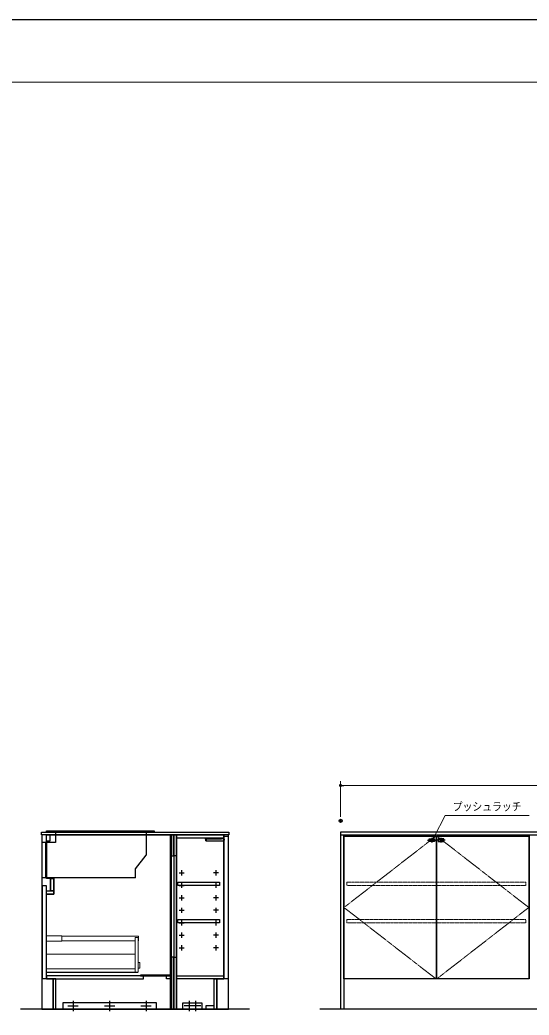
# Model space of a CAD drawing. Units: millimetres, scale not verified. Extents: x -9797 to 9797, y -4555 to 4555.
# Drawn here: x -3287 to -842, y -329 to 4455 of the extents above; entities that cross this region are included whole.
import ezdxf
from ezdxf.enums import TextEntityAlignment as Align

# ---------------------------------------------------------------- set-up
doc = ezdxf.new("R2010")
doc.units = ezdxf.units.MM
doc.header["$LTSCALE"] = 30
doc.header["$PDMODE"] = 32
doc.header["$PDSIZE"] = 15
doc.linetypes.add('USER1', pattern=[0.375, 0.25, -0.125])
doc.linetypes.add('USER3', pattern=[2, 1.25, -0.25, 0.25, -0.25])
for name, color, linetype, lineweight in [('0-0_0', 7, 'Continuous', 25), ('0-1_細線ﾚｲﾔｰ', 91, 'Continuous', 5), ('0-2_寸法ﾚｲﾔｰ', 30, 'Continuous', 13), ('0-3_DEFPOINTS', 7, 'Continuous', 25), ('0-4_1', 7, 'Continuous', 25), ('0-5_KABE', 4, 'Continuous', 25), ('0-6_図面枠', 3, 'Continuous', 15)]:
    doc.layers.add(name, color=color, linetype=linetype, lineweight=lineweight)
doc.styles.add('ＭＳ ゴシック', font='')
doc.styles.get('ＭＳ ゴシック').set_extended_font_data('MS Gothic')

# ---------------------------------------------------------------- blocks, each defined once
blk = doc.blocks.new('_DOT')
at = {"layer": '0-0_0', "color": 30}
blk.add_line((-15, 0), (-30, 0), dxfattribs=at)
for points in [[(0, 0), (-15, 0), (-14.88, 1.88)], [(0, 0), (-14.88, -1.88), (-15, 0)], [(0, 0), (-14.88, 1.88), (-14.53, 3.73)], [(0, 0), (-14.53, -3.73), (-14.88, -1.88)], [(0, 0), (-14.53, 3.73), (-13.95, 5.52)], [(0, 0), (-13.95, -5.52), (-14.53, -3.73)], [(0, 0), (-13.95, 5.52), (-13.14, 7.23)], [(0, 0), (-13.14, -7.23), (-13.95, -5.52)], [(0, 0), (-13.14, 7.23), (-12.14, 8.82)], [(0, 0), (-12.14, -8.82), (-13.14, -7.23)], [(0, 0), (-12.14, 8.82), (-10.93, 10.27)], [(0, 0), (-10.93, -10.27), (-12.14, -8.82)], [(0, 0), (-10.93, 10.27), (-9.56, 11.56)], [(0, 0), (-9.56, -11.56), (-10.93, -10.27)], [(0, 0), (-9.56, 11.56), (-8.04, 12.66)], [(0, 0), (-8.04, -12.66), (-9.56, -11.56)], [(0, 0), (-8.04, 12.66), (-6.39, 13.57)], [(0, 0), (-6.39, -13.57), (-8.04, -12.66)], [(0, 0), (-6.39, 13.57), (-4.64, 14.27)], [(0, 0), (-4.64, -14.27), (-6.39, -13.57)], [(0, 0), (-4.64, 14.27), (-2.81, 14.73)], [(0, 0), (-2.81, -14.73), (-4.64, -14.27)], [(0, 0), (-2.81, 14.73), (-0.94, 14.97)], [(0, 0), (-0.94, -14.97), (-2.81, -14.73)], [(0, 0), (-0.94, 14.97), (0.94, 14.97)], [(0, 0), (0.94, -14.97), (-0.94, -14.97)], [(0, 0), (0.94, 14.97), (2.81, 14.73)], [(0, 0), (2.81, 14.73), (4.64, 14.27)], [(0, 0), (4.64, 14.27), (6.39, 13.57)], [(0, 0), (6.39, 13.57), (8.04, 12.66)], [(0, 0), (8.04, 12.66), (9.56, 11.56)], [(0, 0), (9.56, 11.56), (10.93, 10.27)], [(0, 0), (10.93, 10.27), (12.14, 8.82)], [(0, 0), (12.14, 8.82), (13.14, 7.23)], [(0, 0), (13.14, 7.23), (13.95, 5.52)], [(0, 0), (13.95, 5.52), (14.53, 3.73)], [(0, 0), (14.53, 3.73), (14.88, 1.88)], [(0, 0), (14.88, 1.88), (15, 0)], [(0, 0), (2.81, -14.73), (0.94, -14.97)], [(0, 0), (4.64, -14.27), (2.81, -14.73)], [(0, 0), (6.39, -13.57), (4.64, -14.27)], [(0, 0), (8.04, -12.66), (6.39, -13.57)], [(0, 0), (9.56, -11.56), (8.04, -12.66)], [(0, 0), (10.93, -10.27), (9.56, -11.56)], [(0, 0), (12.14, -8.82), (10.93, -10.27)], [(0, 0), (13.14, -7.23), (12.14, -8.82)], [(0, 0), (13.95, -5.52), (13.14, -7.23)], [(0, 0), (14.53, -3.73), (13.95, -5.52)], [(0, 0), (14.88, -1.88), (14.53, -3.73)], [(0, 0), (15, 0), (14.88, -1.88)]]:
    blk.add_solid(points, dxfattribs=at)
blk = doc.blocks.new('A$C66026BD6')
at = {"layer": '0-1_細線ﾚｲﾔｰ'}
for points in [[(0, 5460), (2280, 5460), (2280, 6225), (0, 6225)], [(12810, 990), (13260, 990), (13260, 6000), (12810, 6000)], [(0, 990), (12810, 990), (12810, 1440), (0, 1440)]]:
    blk.add_lwpolyline(points, close=True, dxfattribs=at)
for points in [[(13260, 5497.5), (13311, 5497.5), (13311, 6187.5), (2280, 6187.5), (2280, 5497.5), (12810, 5497.5)], [(12810, 3552), (0, 3552), (0, 945), (13200, 945), (13200, 990)], [(13260, 1539), (13500, 1539), (13500, 2391), (13260, 2391)]]:
    blk.add_lwpolyline(points, dxfattribs=at)
blk = doc.blocks.new('A$C6603637F')
at = {"layer": '0-0_0'}
for points in [[(0, 0), (0, -25110), (-16980, -25110), (-16980, -20760), (-18330, -20760), (-18330, -8520), (-17280, -8520), (-17280, -6270), (-18330, -6270), (-18330, 0)], [(-18330, 0), (-17820, 0), (-17820, -900), (-18330, -900)], [(-450, 0), (-375, 0), (-375, -25110), (-450, -25110)], [(-15, 0), (-375, 0), (-375, -3000), (-15, -3000)], [(-17748, -6270), (-17730, -6270), (-17730, -8070), (-17748, -8070)], [(-17730, -6270), (-17280, -6270), (-17280, -8070), (-17730, -8070)], [(-18915, -7260), (-18375, -7260), (-18375, -20760), (-18915, -20760)], [(-18330, -8070), (-17280, -8070), (-17280, -8520), (-18330, -8520)], [(-15, -17610), (-375, -17610), (-375, -25110), (-15, -25110)], [(-18330, -20760), (-4350, -20760), (-4350, -20310), (-18330, -20310)], [(-450, -20235), (-4800, -20235), (-4800, -20310), (-450, -20310)], [(-1050, -20310), (-450, -20310), (-450, -20760), (-1050, -20760)]]:
    blk.add_lwpolyline(points, close=True, dxfattribs=at)
at = {"layer": '0-4_1'}
blk.add_lwpolyline([(-17340, -20760), (-17364, -20760), (-17364, -25110), (-17340, -25110)], close=True, dxfattribs=at)
at = {"layer": '0-1_細線ﾚｲﾔｰ'}
blk.add_blockref('A$C66026BD6', (-18375, -20760), dxfattribs=at)
blk = doc.blocks.new('A$C3EAA32FE')
at = {"layer": '0-0_0'}
for p, q in [((0, 375), (750, 375)), ((375, 750), (375, 0))]:
    blk.add_line(p, q, dxfattribs=at)
blk = doc.blocks.new('A$C66026DBF')
at = {"layer": '0-0_0'}
for p, q in [((0, 25.5), (0, 154.6)), ((15, 337.5), (45, 337.5)), ((15, 10.5), (45, 10.5)), ((45, 282), (45, 264.9)), ((45, 264.9), (45, 237)), ((45, 237), (45, 174)), ((45, 174), (45, 0)), ((45, 0), (2541, 0)), ((51, 342), (2276.5, 342)), ((2276.5, 342), (2541, 342)), ((2541, 342), (2571, 342)), ((2571, 342), (2571, 174)), ((2622, 279.5), (2571, 281.3)), ((2571, 174), (2571, 30)), ((2571, 66.7), (2622, 68.5)), ((2636.9, 276), (2635.8, 276)), ((2635.8, 72), (2636.9, 72)), ((2636.9, 276), (2636.9, 275.6)), ((2636.9, 72.4), (2636.9, 72)), ((2646, 257.2), (2646, 90.8)), ((2652.4, 256.5), (2646, 256.5)), ((2646, 91.5), (2652.4, 91.5))]:
    blk.add_line(p, q, dxfattribs=at)
for points in [[(0, 214.5), (0, 246.4), (0, 259.5), (0, 274.6), (0, 322.5)], [(0, 154.6), (0, 204.1), (0, 214.5)], [(45, 282), (45, 342), (51, 342)], [(2622.4, 279.5), (2622.3, 279.5), (2622.2, 279.5), (2622.1, 279.5), (2622, 279.5)], [(2622, 68.5), (2622.1, 68.5), (2622.1, 68.5), (2622.2, 68.5), (2622.3, 68.5), (2622.3, 68.5), (2622.4, 68.5), (2622.4, 68.5), (2622.5, 68.5), (2622.5, 68.5), (2622.6, 68.5), (2622.6, 68.5), (2622.7, 68.5), (2622.7, 68.5), (2622.8, 68.5), (2622.8, 68.5), (2622.9, 68.5), (2622.9, 68.5), (2623, 68.5), (2623.1, 68.5), (2623.1, 68.5), (2623.2, 68.5), (2623.2, 68.5), (2623.3, 68.6), (2623.3, 68.6), (2623.4, 68.6), (2623.4, 68.6), (2623.5, 68.6), (2623.5, 68.6), (2623.6, 68.6), (2623.6, 68.6), (2623.7, 68.6), (2623.7, 68.6), (2623.8, 68.6), (2623.9, 68.6), (2623.9, 68.6), (2624, 68.6), (2624, 68.6), (2624.1, 68.6), (2624.1, 68.6)], [(2626.2, 279.2), (2626.1, 279.2), (2626, 279.2), (2625.9, 279.3), (2625.8, 279.3), (2625.7, 279.3), (2625.6, 279.3), (2625.5, 279.3), (2625.4, 279.3), (2625.3, 279.3), (2625.2, 279.3), (2625.1, 279.4), (2625, 279.4), (2624.9, 279.4), (2624.8, 279.4), (2624.7, 279.4), (2624.7, 279.4), (2624.6, 279.4), (2624.5, 279.4), (2624.4, 279.4), (2624.3, 279.4), (2624.2, 279.4), (2624.1, 279.5), (2624, 279.5), (2623.9, 279.5), (2623.8, 279.5), (2623.7, 279.5), (2623.6, 279.5), (2623.5, 279.5), (2623.4, 279.5), (2623.3, 279.5), (2623.2, 279.5), (2623.1, 279.5), (2623, 279.5), (2622.9, 279.5), (2622.8, 279.5), (2622.7, 279.5), (2622.6, 279.5), (2622.5, 279.5), (2622.4, 279.5)], [(2624.1, 68.6), (2624.2, 68.6), (2624.2, 68.6), (2624.3, 68.6), (2624.3, 68.6), (2624.4, 68.6), (2624.4, 68.6), (2624.5, 68.6), (2624.5, 68.7), (2624.6, 68.7), (2624.7, 68.7), (2624.7, 68.7), (2624.8, 68.7), (2624.8, 68.7), (2624.9, 68.7), (2624.9, 68.7), (2625, 68.7), (2625, 68.7), (2625.1, 68.7), (2625.1, 68.7), (2625.2, 68.7), (2625.2, 68.7), (2625.3, 68.7), (2625.3, 68.7), (2625.4, 68.7), (2625.5, 68.7), (2625.5, 68.7), (2625.6, 68.8), (2625.6, 68.8), (2625.7, 68.8), (2625.7, 68.8), (2625.8, 68.8), (2625.8, 68.8), (2625.9, 68.8), (2625.9, 68.8), (2626, 68.8), (2626, 68.8), (2626.1, 68.8), (2626.1, 68.8), (2626.2, 68.8)], [(2629.9, 278.4), (2629.8, 278.4), (2629.7, 278.4), (2629.6, 278.5), (2629.5, 278.5), (2629.4, 278.5), (2629.3, 278.5), (2629.2, 278.6), (2629.1, 278.6), (2629, 278.6), (2628.9, 278.6), (2628.8, 278.7), (2628.7, 278.7), (2628.7, 278.7), (2628.6, 278.7), (2628.5, 278.8), (2628.4, 278.8), (2628.3, 278.8), (2628.2, 278.8), (2628.1, 278.9), (2628, 278.9), (2627.9, 278.9), (2627.8, 278.9), (2627.7, 278.9), (2627.6, 279), (2627.5, 279), (2627.4, 279), (2627.3, 279), (2627.2, 279), (2627.1, 279), (2627, 279.1), (2627, 279.1), (2626.9, 279.1), (2626.8, 279.1), (2626.7, 279.1), (2626.6, 279.2), (2626.5, 279.2), (2626.4, 279.2), (2626.3, 279.2), (2626.2, 279.2)], [(2626.2, 68.8), (2626.2, 68.8), (2626.3, 68.8), (2626.4, 68.9), (2626.4, 68.9), (2626.5, 68.9), (2626.5, 68.9), (2626.6, 68.9), (2626.6, 68.9), (2626.7, 68.9), (2626.7, 68.9), (2626.8, 68.9), (2626.8, 68.9), (2626.9, 68.9), (2626.9, 68.9), (2627, 68.9), (2627, 69), (2627.1, 69), (2627.1, 69), (2627.2, 69), (2627.3, 69), (2627.3, 69), (2627.4, 69), (2627.4, 69), (2627.5, 69), (2627.5, 69), (2627.6, 69), (2627.6, 69.1), (2627.7, 69.1), (2627.7, 69.1), (2627.8, 69.1), (2627.8, 69.1), (2627.9, 69.1), (2627.9, 69.1), (2628, 69.1), (2628, 69.1), (2628.1, 69.2), (2628.1, 69.2), (2628.2, 69.2), (2628.3, 69.2)], [(2628.3, 69.2), (2628.3, 69.2), (2628.4, 69.2), (2628.4, 69.2), (2628.5, 69.2), (2628.5, 69.2), (2628.6, 69.3), (2628.6, 69.3), (2628.7, 69.3), (2628.7, 69.3), (2628.8, 69.3), (2628.8, 69.3), (2628.9, 69.3), (2628.9, 69.3), (2629, 69.4), (2629, 69.4), (2629.1, 69.4), (2629.1, 69.4), (2629.2, 69.4), (2629.2, 69.4), (2629.3, 69.4), (2629.3, 69.5), (2629.4, 69.5), (2629.4, 69.5), (2629.5, 69.5), (2629.5, 69.5), (2629.6, 69.5), (2629.7, 69.5), (2629.7, 69.6), (2629.8, 69.6), (2629.8, 69.6), (2629.9, 69.6), (2629.9, 69.6), (2630, 69.6), (2630, 69.6), (2630.1, 69.7), (2630.1, 69.7), (2630.2, 69.7), (2630.2, 69.7), (2630.3, 69.7)], [(2633.4, 277.1), (2633.3, 277.1), (2633.2, 277.2), (2633.1, 277.2), (2633.1, 277.3), (2633, 277.3), (2632.9, 277.3), (2632.8, 277.4), (2632.7, 277.4), (2632.6, 277.4), (2632.5, 277.5), (2632.4, 277.5), (2632.3, 277.5), (2632.3, 277.6), (2632.2, 277.6), (2632.1, 277.6), (2632, 277.7), (2631.9, 277.7), (2631.8, 277.7), (2631.7, 277.8), (2631.6, 277.8), (2631.5, 277.8), (2631.4, 277.9), (2631.3, 277.9), (2631.3, 277.9), (2631.2, 278), (2631.1, 278), (2631, 278), (2630.9, 278.1), (2630.8, 278.1), (2630.7, 278.1), (2630.6, 278.2), (2630.5, 278.2), (2630.4, 278.2), (2630.3, 278.2), (2630.2, 278.3), (2630.1, 278.3), (2630.1, 278.3), (2630, 278.4), (2629.9, 278.4)], [(2630.3, 69.7), (2630.3, 69.7), (2630.4, 69.8), (2630.4, 69.8), (2630.5, 69.8), (2630.5, 69.8), (2630.6, 69.8), (2630.6, 69.8), (2630.7, 69.9), (2630.7, 69.9), (2630.8, 69.9), (2630.8, 69.9), (2630.9, 69.9), (2630.9, 69.9), (2631, 70), (2631, 70), (2631.1, 70), (2631.1, 70), (2631.2, 70), (2631.2, 70), (2631.3, 70.1), (2631.3, 70.1), (2631.4, 70.1), (2631.4, 70.1), (2631.5, 70.1), (2631.5, 70.2), (2631.6, 70.2), (2631.6, 70.2), (2631.7, 70.2), (2631.7, 70.2), (2631.8, 70.2), (2631.8, 70.3), (2631.9, 70.3), (2631.9, 70.3), (2632, 70.3), (2632, 70.3), (2632.1, 70.4), (2632.1, 70.4), (2632.2, 70.4), (2632.2, 70.4)], [(2632.2, 70.4), (2632.3, 70.4), (2632.3, 70.5), (2632.4, 70.5), (2632.4, 70.5), (2632.5, 70.5), (2632.5, 70.5), (2632.6, 70.6), (2632.6, 70.6), (2632.7, 70.6), (2632.7, 70.6), (2632.8, 70.6), (2632.8, 70.7), (2632.9, 70.7), (2632.9, 70.7), (2633, 70.7), (2633, 70.7), (2633.1, 70.8), (2633.1, 70.8), (2633.2, 70.8), (2633.2, 70.8), (2633.3, 70.8), (2633.3, 70.9), (2633.4, 70.9), (2633.4, 70.9), (2633.5, 70.9), (2633.5, 70.9), (2633.6, 71), (2633.6, 71), (2633.7, 71), (2633.7, 71), (2633.8, 71.1), (2633.8, 71.1), (2633.9, 71.1), (2633.9, 71.1), (2634, 71.1), (2634, 71.2), (2634.1, 71.2), (2634.1, 71.2), (2634.2, 71.2)], [(2636.9, 275.6), (2636.8, 275.6), (2636.7, 275.6), (2636.6, 275.6), (2636.5, 275.7), (2636.4, 275.7), (2636.3, 275.8), (2636.2, 275.8), (2636.1, 275.8), (2636, 275.9), (2636, 275.9), (2635.9, 276), (2635.8, 276), (2635.7, 276), (2635.6, 276.1), (2635.5, 276.1), (2635.4, 276.2), (2635.3, 276.2), (2635.3, 276.3), (2635.2, 276.3), (2635.1, 276.3), (2635, 276.4), (2634.9, 276.4), (2634.8, 276.5), (2634.7, 276.5), (2634.7, 276.5), (2634.6, 276.6), (2634.5, 276.6), (2634.4, 276.7), (2634.3, 276.7), (2634.2, 276.7), (2634.1, 276.8), (2634, 276.8), (2633.9, 276.9), (2633.9, 276.9), (2633.8, 276.9), (2633.7, 277), (2633.6, 277), (2633.5, 277.1), (2633.4, 277.1)], [(2634.2, 71.2), (2634.2, 71.2), (2634.3, 71.3), (2634.3, 71.3), (2634.3, 71.3), (2634.4, 71.3), (2634.4, 71.4), (2634.5, 71.4), (2634.5, 71.4), (2634.6, 71.4), (2634.6, 71.5), (2634.7, 71.5), (2634.7, 71.5), (2634.8, 71.5), (2634.8, 71.5), (2634.9, 71.6), (2634.9, 71.6), (2635, 71.6), (2635, 71.6), (2635.1, 71.7), (2635.1, 71.7), (2635.2, 71.7), (2635.2, 71.7), (2635.3, 71.8), (2635.3, 71.8), (2635.4, 71.8), (2635.4, 71.8), (2635.5, 71.8), (2635.5, 71.9), (2635.6, 71.9), (2635.6, 71.9), (2635.7, 71.9), (2635.7, 72), (2635.7, 72), (2635.8, 72), (2635.8, 72), (2635.9, 72.1), (2635.9, 72.1), (2636, 72.1), (2636, 72.1)], [(2636, 72.1), (2636.1, 72.1), (2636.1, 72.2), (2636.2, 72.2), (2636.2, 72.2), (2636.3, 72.2), (2636.3, 72.3), (2636.4, 72.3), (2636.4, 72.3), (2636.5, 72.3), (2636.5, 72.3), (2636.6, 72.4), (2636.6, 72.4), (2636.7, 72.4), (2636.7, 72.4), (2636.8, 72.4), (2636.8, 72.4), (2636.9, 72.4), (2636.9, 72.4)]]:
    blk.add_lwpolyline(points, dxfattribs=at)
for centre, radius, start, end in [((15, 322.5), 15, 90, 180), ((15, 25.5), 15, 180, 270), ((2541, 30), 30, 270, 0), ((2622, 257.2), 24, 0, 51.7227), ((2622, 90.8), 24, 308.2773, 0), ((2652.4, 253.5), 3, 8.05741, 90), ((2652.4, 94.5), 3, 270, 351.94259), ((2090.8, 174), 570.2, 0, 8.05741), ((2090.8, 174), 570.2, 351.94259, 0)]:
    blk.add_arc(centre, radius, start, end, dxfattribs=at)
blk = doc.blocks.new('A$C66026DDB')
at = {"layer": '0-0_0'}
for p, q in [((0, 342), (0, 396)), ((0, 396), (60, 396)), ((0, 342), (0, 342)), ((29.2, 240), (0, 342)), ((2367.2, 342), (0, 342)), ((90.9, 240), (29.2, 240)), ((2631, 396), (60, 396)), ((2361, 240), (90.9, 240)), ((2367.2, 342), (2361, 240)), ((2631, 342), (2367.2, 342)), ((2631, 396), (2661, 396))]:
    blk.add_line(p, q, dxfattribs=at)
blk.add_lwpolyline([(2661, 396), (2661, 342), (2631, 342)], dxfattribs=at)
at = {"layer": '0-4_1'}
blk.add_blockref('A$C66026DBF', (90, 0), dxfattribs=at)
blk = doc.blocks.new('A$C66036464')
at = {"layer": '0-0_0'}
for points in [[(0, -25110), (5850, -25110), (5850, -20760), (7200, -20760), (7200, 0), (0, 0)], [(15, 0), (375, 0), (375, -3000), (15, -3000)], [(450, 0), (375, 0), (375, -25110), (450, -25110)], [(7200, -450), (450, -450), (450, 0), (7200, 0)], [(6615, -7260), (615, -7260), (615, -6810), (6615, -6810)], [(6615, -12660), (615, -12660), (615, -12210), (6615, -12210)], [(15, -17610), (375, -17610), (375, -25110), (15, -25110)], [(7200, -20760), (450, -20760), (450, -20310), (7200, -20310)], [(5850, -24660), (4650, -24660), (4650, -25110), (5850, -25110)]]:
    blk.add_lwpolyline(points, close=True, dxfattribs=at)
at = {"layer": '0-4_1'}
for points in [[(7290, -150), (7830, -150), (7830, -20760), (7290, -20760)], [(6234, -20760), (6210, -20760), (6210, -25110), (6234, -25110)]]:
    blk.add_lwpolyline(points, close=True, dxfattribs=at)
at = {"layer": '0-0_0'}
for p in [(765, -5835), (765, -7635), (765, -9435), (765, -11235), (765, -13035), (765, -14835), (765, -16635)]:
    blk.add_blockref('A$C3EAA32FE', p, dxfattribs=at)
at = {"layer": '0-0_0', "xscale": -1}
for p in [(6465, -5835), (6465, -7635), (6465, -9435), (6465, -11235), (6465, -13035), (6465, -14835), (6465, -16635)]:
    blk.add_blockref('A$C3EAA32FE', p, dxfattribs=at)
at = {"layer": '0-4_1'}
blk.add_blockref('A$C66026DDB', (4539, -846), dxfattribs=at)
blk = doc.blocks.new('A$C5C52CC60')
at = {"layer": '0-0_0'}
blk.add_lwpolyline([(0, 300), (13500, 300), (13500, 1200), (0, 1200)], close=True, dxfattribs=at)
at = {"layer": '0-4_1'}
for p, q in [((1500, 1500), (1500, 0)), ((6750, 1500), (6750, 0)), ((12000, 1500), (12000, 0)), ((750, 750), (2250, 750)), ((6000, 750), (7500, 750)), ((11250, 750), (12750, 750))]:
    blk.add_line(p, q, dxfattribs=at)
blk = doc.blocks.new('A$C660386F1')
at = {"layer": '0-0_0'}
blk.add_line((0, 300), (2700, 300), dxfattribs=at)
blk.add_lwpolyline([(0, 300), (0, 1200), (2700, 1200), (2700, 300)], dxfattribs=at)
at = {"layer": '0-4_1'}
for p, q in [((900, 1500), (900, 0)), ((1800, 1500), (1800, 0)), ((2550, 750), (150, 750))]:
    blk.add_line(p, q, dxfattribs=at)
blk = doc.blocks.new('A$C660A6056')
at = {"layer": '0-0_0'}
for p, q in [((15074.9, 0), (15074.9, -3285)), ((74.9, -1470), (74.9, -6570)), ((614.9, -1470), (614.9, -6570)), ((764.9, -1470), (764.9, -6570)), ((13574.9, -6570), (74.9, -6570))]:
    blk.add_line(p, q, dxfattribs=at)
for points in [[(2024.9, 0), (2024.9, -1470), (74.9, -1470)], [(13574.9, -6570), (13574.9, -5272.6), (15074.9, -3285)]]:
    blk.add_lwpolyline(points, dxfattribs=at)
blk.add_lwpolyline([(16244.9, 0), (764.9, 0), (764.9, 210), (16244.9, 210)], close=True, dxfattribs=at)
blk = doc.blocks.new('A$C660A762F')
at = {"layer": '0-0_0'}
for points in [[(0, 20760), (26700, 20760), (26700, 0), (0, 0)], [(45, 20610), (13305, 20610), (13305, 0), (45, 0)], [(13395, 20610), (26655, 20610), (26655, 0), (13395, 0)]]:
    blk.add_lwpolyline(points, close=True, dxfattribs=at)
at = {"layer": '0-1_細線ﾚｲﾔｰ', "linetype": 'USER3', "lineweight": 9}
for points in [[(13305, 20610), (45, 10305), (13305, 0)], [(13395, 20610), (26655, 10305), (13395, 0)]]:
    blk.add_lwpolyline(points, dxfattribs=at)
at = {"layer": '0-1_細線ﾚｲﾔｰ', "linetype": 'USER1', "lineweight": 9}
for points in [[(450, 13500), (26250, 13500), (26250, 13950), (450, 13950)], [(450, 8100), (26250, 8100), (26250, 8550), (450, 8550)]]:
    blk.add_lwpolyline(points, close=True, dxfattribs=at)
at = {"layer": '0-4_1'}
for p, q in [((12690, 20353.1), (12690, 19666.9)), ((14010, 20353.1), (14010, 19666.9)), ((12084, 20010), (13296, 20010)), ((14616, 20010), (13404, 20010))]:
    blk.add_line(p, q, dxfattribs=at)
at = {"layer": '0-4_1', "color": 1}
for points in [[(13080, 20190), (13080, 19830), (12300, 19830), (12300, 20190)], [(13620, 20190), (13620, 19830), (14400, 19830), (14400, 20190)]]:
    blk.add_lwpolyline(points, close=True, dxfattribs=at)
for centre, radius in [((12690, 20010), 90), ((14010, 20010), 90), ((12690, 20010), 60), ((14010, 20010), 60)]:
    blk.add_circle(centre, radius, dxfattribs=at)

msp = doc.modelspace()

# ---------------------------------------------------------------- linework, layer by layer
at = {"layer": '0-0_0'}
for points in [[(-3183.92, 549.86), (-2283.92, 549.86), (-2283.92, 536.86), (-3183.92, 536.86)], [(-3181.92, -300.14), (-2285.92, -300.14), (-2285.92, 536.86), (-3181.92, 536.86)], [(-1747.21, 549.86), (-1747.21, 536.86), (952.79, 536.86), (952.79, 549.86)], [(-1746.21, 536.86), (-1732.21, 536.86), (-1732.21, -300.14), (-1746.21, -300.14)]]:
    msp.add_lwpolyline(points, close=True, dxfattribs=at)
at = {"layer": '0-2_寸法ﾚｲﾔｰ'}
for p, q in [((-1747.21, 624.86), (-1747.21, 794.86)), ((-1732.21, 774.86), (937.79, 774.86))]:
    msp.add_line(p, q, dxfattribs=at)
msp.add_lwpolyline([(-842.27, 629.89), (-1245, 629.89), (-1297.59, 528.15)], dxfattribs=at)
at = {"layer": '0-3_DEFPOINTS'}
msp.add_line((2902.77, 4455), (-9697.23, 4455), dxfattribs=at)
msp.add_point((-1747.21, 604.86), dxfattribs=at)
at = {"layer": '0-5_KABE'}
for p, q in [((-2183.92, -300.14), (-3283.92, -300.14)), ((1052.79, -300.14), (-1847.21, -300.14))]:
    msp.add_line(p, q, dxfattribs=at)
at = {"layer": '0-6_図面枠'}
msp.add_lwpolyline([(-9397.23, -4155), (2602.77, -4155), (2602.77, 4155), (-9397.23, 4155)], close=True, dxfattribs=at)

# ---------------------------------------------------------------- block references
at = {"layer": '0-0_0', "xscale": 0.03333333, "yscale": 0.03333333}
for name, p in [('A$C660A6056', (-3183.92, 549.86)), ('A$C660A762F', (-1732.21, -155.14)), ('A$C5C52CC60', (-3081.42, -310.14))]:
    msp.add_blockref(name, p, dxfattribs=at)
at = {"layer": '0-2_寸法ﾚｲﾔｰ'}
for p, xscale, yscale, rotation in [((-1747.21, 774.86), 0.5, 0.5, 180), ((-1309.21, 511.86), 0.6666667, 0.6666667, 234.49485)]:
    msp.add_blockref('_DOT', p, dxfattribs=dict(at, xscale=xscale, yscale=yscale, rotation=rotation))
at = {"layer": '0-4_1', "xscale": 0.03333333, "yscale": 0.03333333}
for name, p in [('A$C6603637F', (-2548.42, 536.86)), ('A$C66036464', (-2548.42, 536.86)), ('A$C660386F1', (-2503.92, -310.14))]:
    msp.add_blockref(name, p, dxfattribs=at)

# ---------------------------------------------------------------- texts
at = {"layer": '0-2_寸法ﾚｲﾔｰ', "color": 7, "style": 'ＭＳ ゴシック', "width": 0.9}
msp.add_text('プッシュラッチ', height=38.49, dxfattribs=at).set_placement((-1208.91, 642.49), align=Align.BOTTOM_LEFT)

doc.saveas('drawing.dxf')
